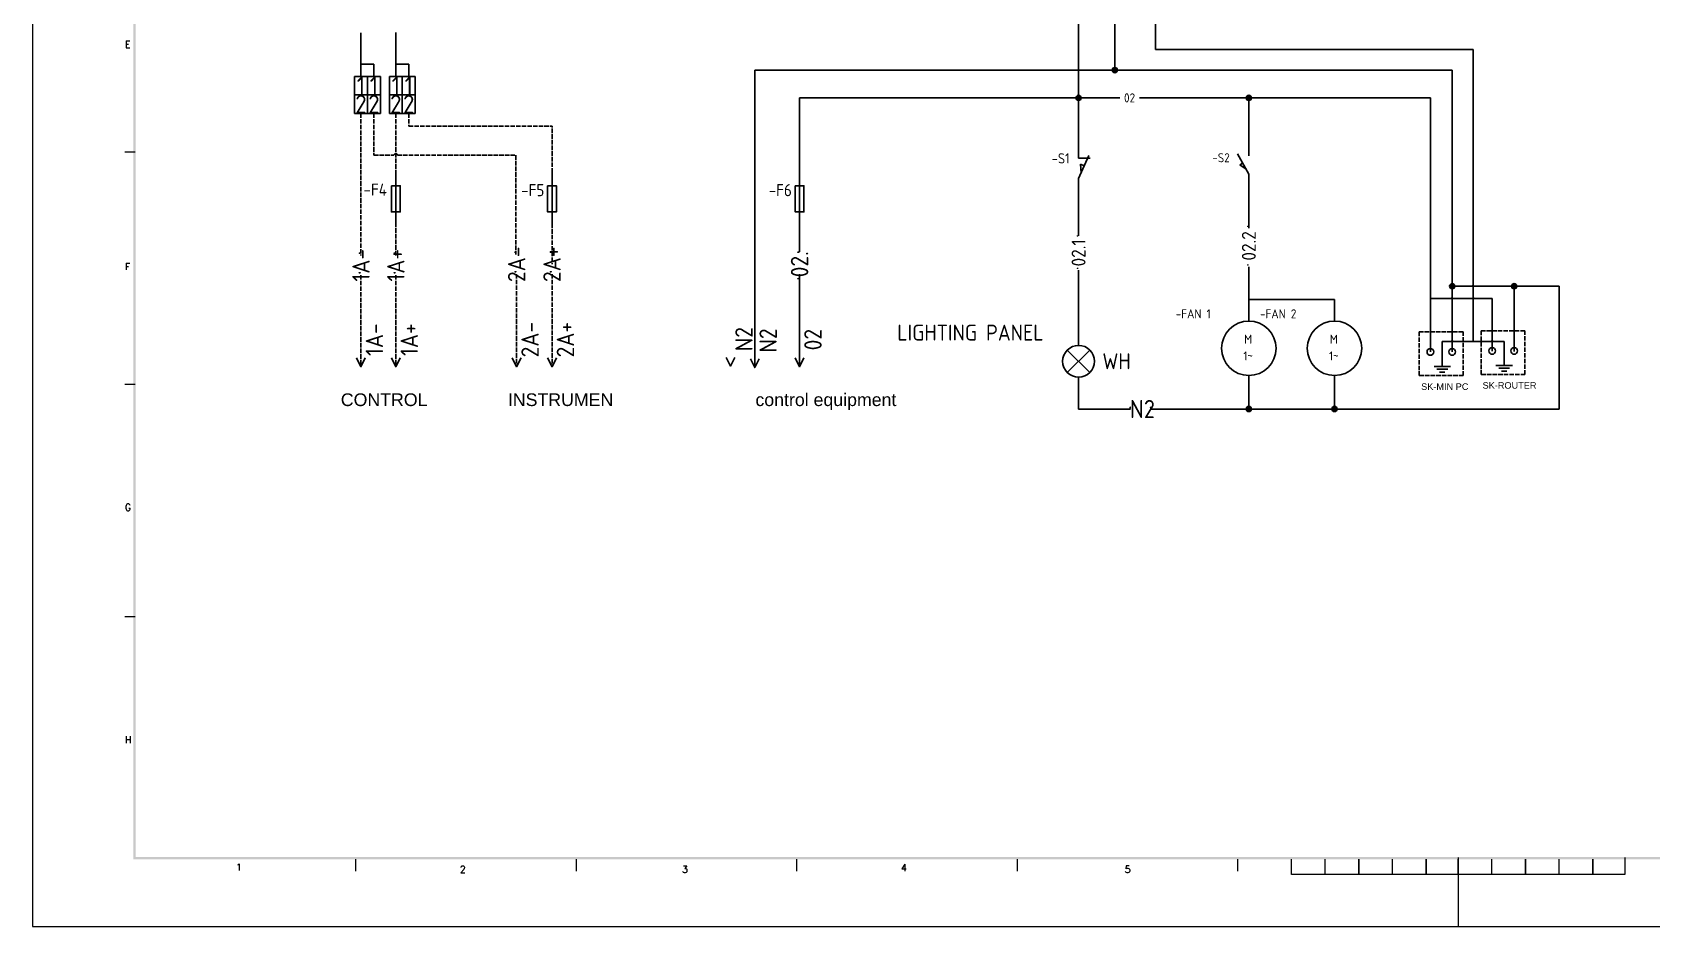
# Model space of a CAD drawing. Header units: millimetres. Extents: x 67033 to 212947, y 35102 to 335921.
# Drawn here: x 92623 to 96922, y 164509 to 166883 of the extents above; entities that cross this region are included whole.
import ezdxf
from ezdxf.enums import TextEntityAlignment as Align

# ---------------------------------------------------------------- set-up
doc = ezdxf.new("R2010")
doc.units = ezdxf.units.MM
doc.linetypes.add('ACAD_ISO02W100', pattern=[15, 12, -3])
for name, color, linetype in [('BORDER', 7, 'Continuous'), ('DESC', 1, 'Continuous'), ('MISC', 2, 'Continuous'), ('RED_2.5mm^2', 1, 'Continuous'), ('SYMS', 7, 'Continuous'), ('TAGS', 51, 'Continuous'), ('TERMS', 4, 'Continuous'), ('WIRES', 7, 'Continuous')]:
    doc.layers.add(name, color=color, linetype=linetype)
doc.styles.add('ROMANS', font='romans.shx', dxfattribs={"height": 0.3})
doc.styles.get("Standard").update_dxf_attribs({"font": 'arial.ttf'})
doc.styles.add('WD_IEC', font='isocp2.shx', dxfattribs={"width": 0.9, "height": 4})

# ---------------------------------------------------------------- blocks, each defined once
blk = doc.blocks.new('VLS11')
for p, q in [((0, 7.5), (0, 2.5)), ((0, -2.5), (-3.12, 3.12)), ((-2.5, 0), (-1.65, 0.47)), ((-0.74, -1.18), (-2.5, 0)), ((0, -2.5), (0, -7.5))]:
    blk.add_line(p, q)
at = {"style": 'WD_IEC'}
for tag, p in [('INST', (-5.25, 6.75)), ('LOC', (-5.25, 3.75)), ('TAG1', (-5.25, 0.75)), ('DESC1', (-5.25, -6.75)), ('XREF', (-5.25, -3.75)), ('DESC2', (-5.25, -9.75)), ('DESC3', (-5.25, -12.75))]:
    blk.add_attdef(tag, text='', height=2.5, dxfattribs=at).set_placement(p, align=Align.RIGHT)
blk.add_attdef('TERM01', text='', height=2, rotation=90, dxfattribs=at).set_placement((-1, 7.5), align=Align.RIGHT)
at = {"style": 'WD_IEC', "flags": 1}
for tag, p, height in [('X2TERM01', (0, 7.5), 0.32), ('MFG', (2.75, 6.5), 1.5), ('CAT', (2.75, 4), 1.5), ('X4LINK', (-3.42, 0), 0.32), ('X1LINK', (0, 0), 0.32), ('ASSYCODE', (1, -4), 1), ('CONTACT', (1, -2.5), 1), ('COMMON', (2.25, -3.75), 1), ('X8TERM02', (0, -7.5), 0.32), ('FAMILY', (1, -5.5), 1), ('CATDESC', (1, -7), 1)]:
    blk.add_attdef(tag, p, '', height=height, dxfattribs=at)
at = {"style": 'WD_IEC'}
blk.add_attdef('TERM02', (-1, -7.5), '', height=2, rotation=90, dxfattribs=at)
at = {"lineweight": 15, "style": 'WD_IEC'}
blk.add_attdef('WDTAGALT', text='', height=2.5, dxfattribs=at).set_placement((-5.25, -15.75), align=Align.RIGHT)
blk = doc.blocks.new('WDDOT')
for radius in [0.72, 0.449, 0.223]:
    blk.add_circle((0, 0), radius)
blk = doc.blocks.new('VMO12')
blk.add_circle((0, 0), 7.5)
at = {"style": 'WD_IEC'}
for tag, p in [('INST', (-10.5, 15.25)), ('LOC', (-10.5, 11.75)), ('TAG1', (-10.5, 8.25)), ('DESC1', (-10.5, 4)), ('DESC2', (-10.5, 0.5)), ('RATING1', (-10.5, -6.5)), ('DESC3', (-10.5, -3)), ('RATING2', (-10.5, -10)), ('RATING3', (-10.5, -13.5))]:
    blk.add_attdef(tag, text='', height=2.5, dxfattribs=at).set_placement(p, align=Align.RIGHT)
blk.add_attdef('TERM01', (-1, 7.48), '', height=2, rotation=90, dxfattribs=at)
at = {"style": 'WD_IEC', "flags": 1}
for tag, p, height in [('MFG', (2.75, 11.5), 1.5), ('CAT', (2.75, 9), 1.5), ('X2TERM01', (0, 7.5), 0.32), ('X4LINK', (-7.5, 0), 0.32), ('X1LINK', (7.5, 0), 0.32), ('X8TERM02', (0, -7.5), 0.32), ('ASSYCODE', (1, -9), 1), ('X0TERM03', (5.3, -5.3), 0.32), ('FAMILY', (1, -10.5), 1), ('CATDESC', (1, -12), 1)]:
    blk.add_attdef(tag, p, '', height=height, dxfattribs=at)
at = {"style": 'WD_IEC'}
for tag, p in [('M', (-0.2, 1.24)), ('1~', (-0.17, -3.35))]:
    blk.add_attdef(tag, text='', height=2.5, dxfattribs=at).set_placement(p, align=Align.CENTER)
blk.add_attdef('TERM02', text='', height=2, rotation=90, dxfattribs=at).set_placement((-0.9, -7.98), align=Align.RIGHT)
at = {"linetype": 'Continuous', "style": 'WD_IEC'}
blk.add_attdef('TERM03', text='', height=2, dxfattribs=at).set_placement((7.55, -5.55), align=Align.MIDDLE_LEFT)
at = {"lineweight": 15, "style": 'WD_IEC'}
blk.add_attdef('XREF', text='', height=2.5, dxfattribs=at).set_placement((-10.5, -17), align=Align.RIGHT)
blk = doc.blocks.new('VT0_LGENERIC')
at = {"style": 'WD_IEC', "flags": 1}
for tag, p in [('X2TERM01', (0, 4)), ('X8TERM01', (0, -4))]:
    blk.add_attdef(tag, p, '', height=0.16, rotation=90, dxfattribs=at)
at = {"style": 'WD_IEC'}
blk.add_attdef('COLOR', text='', height=2.5, rotation=90, dxfattribs=at).set_placement((0, 0), align=Align.MIDDLE_CENTER)
for tag, p in [('X2_TINY_DOT_DONT_REMOVE', (0, 4)), ('X8_TINY_DOT_DONT_REMOVE', (0, -4))]:
    blk.add_attdef(tag, p, '', height=0.0001, rotation=90, dxfattribs=at)
blk = doc.blocks.new('HT0_LGENERIC')
at = {"style": 'WD_IEC'}
blk.add_attdef('COLOR', text='', height=2.5, dxfattribs=at).set_placement((0, 0), align=Align.MIDDLE_CENTER)
for tag, p in [('X4_TINY_DOT_DONT_REMOVE', (-2.5, 0)), ('X1_TINY_DOT_DONT_REMOVE', (2.5, 0))]:
    blk.add_attdef(tag, p, '', height=0.002, dxfattribs=at)
at = {"style": 'WD_IEC', "flags": 1}
for tag, p in [('X4TERM01', (-2.5, 0)), ('X1TERM01', (2.5, 0))]:
    blk.add_attdef(tag, p, '', height=0.2, dxfattribs=at)
blk = doc.blocks.new('VLT1W')
for p, q in [((0, 7.5), (0, 2.5)), ((-1.77, -1.77), (1.77, 1.77)), ((1.77, -1.77), (-1.77, 1.77)), ((0, -2.5), (0, -7.5))]:
    blk.add_line(p, q)
blk.add_circle((0, 0), 2.5)
at = {"style": 'WD_IEC'}
for tag, p in [('INST', (-5.5, 10.25)), ('LOC', (-5.5, 6.75)), ('TAG1', (-5.5, 3.25)), ('DESC1', (-5.5, -6.35)), ('DESC2', (-5.5, -9.85)), ('DESC3', (-5.5, -13.35))]:
    blk.add_attdef(tag, text='', height=2.5, dxfattribs=at).set_placement(p, align=Align.RIGHT)
at = {"style": 'WD_IEC', "flags": 1}
for tag, p, height in [('X2TERM01', (0, 7.5), 0.32), ('X4LINK', (-3, 0), 0.32), ('X1LINK', (3, 0), 0.32), ('ASSYCODE', (1, -4), 1), ('FAMILY', (1, -5.5), 1), ('X8TERM02', (0, -7.5), 0.32), ('CATDESC', (1, -7), 1)]:
    blk.add_attdef(tag, p, '', height=height, dxfattribs=at)
at = {"style": 'WD_IEC'}
blk.add_attdef('TERM01', text='', height=2, rotation=90, dxfattribs=at).set_placement((-1, 7.5), align=Align.RIGHT)
at = {"style": 'WD_IEC', "flags": 9}
for tag, p in [('MFG', (-6, -0.25)), ('CAT', (-6, -2.75))]:
    blk.add_attdef(tag, text='', height=1.5, dxfattribs=at).set_placement(p, align=Align.RIGHT)
at = {"style": 'WD_IEC'}
blk.add_attdef('TERM02', (-1, -7.5), '', height=2, rotation=90, dxfattribs=at)
at = {"lineweight": 13, "style": 'WD_IEC'}
blk.add_attdef('COLOR', text='', height=2.5, dxfattribs=at).set_placement((3.75, 0), align=Align.MIDDLE_LEFT)
at = {"lineweight": 15, "style": 'WD_IEC'}
for tag, p in [('XREF', (-5.5, -18)), ('WDTAGALT', (-5.5, -21.5))]:
    blk.add_attdef(tag, text='', height=2.5, dxfattribs=at).set_placement(p, align=Align.RIGHT)
blk = doc.blocks.new('VFU1')
blk.add_line((0, 7.5), (0, -7.5))
blk.add_lwpolyline([(-1.25, 3.75), (-1.25, -3.75), (1.25, -3.75), (1.25, 3.75)], close=True)
at = {"style": 'WD_IEC'}
for tag, p in [('INST', (-5.25, 7.75)), ('LOC', (-5.25, 4.25)), ('TAG1', (-5.25, 0.75)), ('RATING1', (-5.25, -3.75)), ('DESC1', (-5.25, -11.6)), ('XREF', (-5.25, -7.75)), ('DESC2', (-5.25, -15.1)), ('DESC3', (-5.25, -18.6))]:
    blk.add_attdef(tag, text='', height=2.5, dxfattribs=at).set_placement(p, align=Align.RIGHT)
blk.add_attdef('TERM01', text='', height=2, rotation=90, dxfattribs=at).set_placement((-1, 7.5), align=Align.RIGHT)
at = {"style": 'WD_IEC', "flags": 1}
for tag, p, height in [('X2TERM01', (0, 7.5), 0.32), ('MFG', (2.75, 6.5), 1.5), ('CAT', (2.75, 4), 1.5), ('X4LINK', (-1.25, 0), 0.32), ('X1LINK', (1.25, 0), 0.32), ('ASSYCODE', (2.25, -4), 1), ('FAMILY', (2.25, -5.5), 1), ('X8TERM02', (0, -7.5), 0.32), ('CATDESC', (2.25, -7), 1)]:
    blk.add_attdef(tag, p, '', height=height, dxfattribs=at)
at = {"style": 'WD_IEC'}
blk.add_attdef('TERM02', (-1, -7.5), '', height=2, rotation=90, dxfattribs=at)
blk = doc.blocks.new('HA1X2Y')
blk.add_lwpolyline([(1.25, 2.5), (0, 0), (-1.25, 2.5)])
at = {"style": 'WD_IEC', "flags": 8}
for tag, p in [('DESC1', (0, 7.6)), ('DESC2', (0, 3.75))]:
    blk.add_attdef(tag, text='', height=2.5, dxfattribs=at).set_placement(p, align=Align.CENTER)
at = {"style": 'WD_IEC', "flags": 1}
blk.add_attdef('X8TERM01', (0, 0), '', height=0.32, dxfattribs=at)
blk = doc.blocks.new('VGND2')
for p, q in [((0, 0), (0, -5)), ((-3.75, -5), (3.75, -5)), ((-2.5, -6.25), (2.5, -6.25)), ((-1.25, -7.5), (1.25, -7.5))]:
    blk.add_line(p, q)
at = {"style": 'WD_IEC'}
for tag, p in [('INST', (-5.25, 2.75)), ('LOC', (-5.25, -0.75)), ('TAG1', (-5.25, -4.25))]:
    blk.add_attdef(tag, text='', height=2.5, dxfattribs=at).set_placement(p, align=Align.RIGHT)
at = {"style": 'WD_IEC', "flags": 1}
blk.add_attdef('X2TERM01', (0, 0), '', height=0.32, dxfattribs=at)
blk = doc.blocks.new('VLS12')
for p, q in [((0, 7.5), (0, 2.5)), ((0, -2.5), (2.5, 3.12)), ((0, 2.5), (2.87, 2.5)), ((0.61, -1.12), (0.49, 1)), ((0.49, 1), (1.38, 0.61)), ((0, -2.5), (0, -7.5))]:
    blk.add_line(p, q)
at = {"style": 'WD_IEC'}
for tag, p in [('INST', (-5.25, 7.75)), ('LOC', (-5.25, 4.25)), ('TAG1', (-5.25, 0.75)), ('XREF', (-5.25, -3.75)), ('DESC1', (-5.25, -7.6)), ('DESC2', (-5.25, -11.1)), ('DESC3', (-5.25, -14.6))]:
    blk.add_attdef(tag, text='', height=2.5, dxfattribs=at).set_placement(p, align=Align.RIGHT)
at = {"style": 'WD_IEC', "flags": 1}
for tag, p, height in [('MFG', (2.75, 6.5), 1.5), ('X2TERM01', (0, 7.5), 0.32), ('CAT', (2.75, 4), 1.5), ('X4LINK', (-0.94, 0), 0.32), ('X1LINK', (1.88, 0), 0.32), ('ASSYCODE', (1, -4), 1), ('CONTACT', (1, -2.5), 1), ('COMMON', (2.25, -3.75), 1), ('X8TERM02', (0, -7.5), 0.32), ('FAMILY', (1, -5.5), 1), ('CATDESC', (1, -7), 1)]:
    blk.add_attdef(tag, p, '', height=height, dxfattribs=at)
at = {"style": 'WD_IEC'}
blk.add_attdef('TERM01', text='', height=2, rotation=90, dxfattribs=at).set_placement((-1, 7.5), align=Align.RIGHT)
blk.add_attdef('TERM02', (-1, -7.5), '', height=2, rotation=90, dxfattribs=at)
at = {"lineweight": 15, "style": 'WD_IEC'}
blk.add_attdef('WDTAGALT', text='', height=2.5, dxfattribs=at).set_placement((-5, -18), align=Align.RIGHT)
blk = doc.blocks.new('VSP1001')
for p, q in [((1.75, 5), (-1.75, 5)), ((-1.75, 5), (-1.75, -5)), ((1.75, -5), (1.75, 5)), ((1.75, 0), (-1.75, 0)), ((-1.75, -5), (1.75, -5))]:
    blk.add_line(p, q)
at = {"linetype": 'Continuous', "style": 'WD_IEC', "width": 0.9, "flags": 8}
blk.add_attdef('TERMDESC01', (-1, 6), '', height=2, rotation=90, dxfattribs=at)
blk.add_attdef('X2WIRE01', text='', height=2, rotation=90, dxfattribs=at).set_placement((1, 6), align=Align.TOP_LEFT)
at = {"style": 'WD_IEC'}
for tag, p in [('INST', (-4, 5)), ('LOC', (-4, 2)), ('TAG1', (-4, -1)), ('DESC1', (-4, -4.1)), ('DESC2', (-4, -7.85)), ('DESC3', (-4, -11.6))]:
    blk.add_attdef(tag, text='', height=2.5, dxfattribs=at).set_placement(p, align=Align.RIGHT)
at = {"style": 'WD_IEC', "width": 0.9, "flags": 1}
for tag, p in [('ACE_FLAG', (-0.5, 4.5)), ('X2TERM01', (0, 5)), ('CAT', (-0.96, 0.48)), ('MFG', (-0.88, 1.65)), ('ASSYCODE', (-1.03, -0.58)), ('FAMILY', (-1.03, -1.66)), ('X8TERM02', (0, -5))]:
    blk.add_attdef(tag, p, '', height=0.25, dxfattribs=at)
at = {"style": 'WD_IEC'}
for tag, p in [('TERM01', (0, 2.5)), ('TERM02', (0, -2.5))]:
    blk.add_attdef(tag, text='', height=2, dxfattribs=at).set_placement(p, align=Align.MIDDLE_CENTER)
at = {"linetype": 'Continuous', "style": 'WD_IEC', "width": 0.9, "flags": 8}
blk.add_attdef('TERMDESC02', text='', height=2, rotation=90, dxfattribs=at).set_placement((-1, -6), align=Align.RIGHT)
blk.add_attdef('X8WIRE02', text='', height=2, rotation=90, dxfattribs=at).set_placement((1, -6), align=Align.TOP_RIGHT)

msp = doc.modelspace()

# ---------------------------------------------------------------- linework, layer by layer
at = {"color": 2}
for p, q in [((95604.8, 166837.6), (95604.8, 168462.2)), ((96448.4, 166837.6), (95604.8, 166837.6))]:
    msp.add_line(p, q, dxfattribs=at)
at = {"color": 5}
for p, q in [((94540.8, 166782.5), (96392.8, 166782.5)), ((94540.8, 166782.5), (94540.8, 165996.1)), ((96676.5, 165882.9), (96676.5, 166209)), ((95400.7, 165882.9), (95538.8, 165882.9))]:
    msp.add_line(p, q, dxfattribs=at)
at = {"color": 1}
msp.add_line((94659.8, 166510.4), (94659.8, 166708.9), dxfattribs=at)
at = {"color": 1, "linetype": 'ACAD_ISO02W100'}
msp.add_line((94002.5, 166510.4), (94002.5, 166633.7), dxfattribs=at)
at = {"layer": 'BORDER', "linetype": 'Continuous', "lineweight": 9}
for p, q in [((92895.4, 166564.9), (92868.6, 166564.9)), ((92895.4, 165948.2), (92868.6, 165948.2)), ((92895.4, 165331.4), (92868.6, 165331.4)), ((93480.9, 164687.8), (93480.9, 164656.5)), ((94066.4, 164687.8), (94066.4, 164656.5)), ((94651.8, 164687.8), (94651.8, 164656.5)), ((95237.3, 164687.8), (95237.3, 164656.5)), ((95822.8, 164687.8), (95822.8, 164656.5)), ((95965.9, 164647.6), (95965.9, 164687.8)), ((96055.2, 164647.6), (96055.2, 164687.8)), ((96055.2, 164647.6), (96055.2, 164687.8)), ((96144.6, 164647.6), (96144.6, 164687.8)), ((96144.6, 164687.8), (96144.6, 164647.6)), ((96234, 164647.6), (96234, 164687.8)), ((96234, 164647.6), (96234, 164687.8)), ((96323.4, 164647.6), (96323.4, 164687.8)), ((96323.4, 164687.8), (96323.4, 164647.6)), ((96408.3, 164692.3), (96408.3, 164647.6)), ((96408.3, 164647.6), (96408.3, 164687.8)), ((96408.3, 164683.3), (96408.3, 164509)), ((96497.7, 164647.6), (96497.7, 164687.8)), ((96497.7, 164647.6), (96497.7, 164687.8)), ((96587.1, 164647.6), (96587.1, 164687.8)), ((96587.1, 164687.8), (96587.1, 164647.6)), ((96676.5, 164647.6), (96676.5, 164687.8)), ((96676.5, 164647.6), (96676.5, 164687.8)), ((96765.9, 164647.6), (96765.9, 164687.8)), ((96765.9, 164687.8), (96765.9, 164647.6)), ((96850.8, 164692.3), (96850.8, 164647.6)), ((96408.3, 164647.6), (95965.9, 164647.6)), ((96850.8, 164647.6), (96408.3, 164647.6))]:
    msp.add_line(p, q, dxfattribs=at)
msp.add_lwpolyline([(92622.7, 164509), (100140.3, 164509), (100140.3, 169818.7), (92622.7, 169818.7)], close=True, dxfattribs=at)
at = {"layer": 'BORDER', "lineweight": 9}
for points in [[(92896.7, 169638.5), (92890.5, 169644.8), (92896.7, 164693.8), (92890.5, 164687.4)], [(92896.7, 164693.8), (92890.5, 164687.4), (99955.7, 164693.8), (99961.9, 164687.4)]]:
    msp.add_trace(points, dxfattribs=at)
at = {"layer": 'RED_2.5mm^2'}
for p, q in [((95400.7, 167874), (95400.7, 166603)), ((93495.2, 166881.4), (93495.2, 166830.8)), ((93587.8, 166882.4), (93587.8, 166765.9)), ((94659.8, 166708.9), (95510, 166708.9)), ((95562.2, 166708.9), (96334.8, 166708.9)), ((95852.8, 166708.9), (95852.8, 166603)), ((96334.8, 166034.4), (96334.8, 166708.9)), ((94659.8, 166510.4), (94659.8, 166300)), ((95400.7, 166458.4), (95400.7, 166342.7)), ((95852.8, 166458.4), (95852.8, 166362.8)), ((94659.8, 166241.1), (94659.8, 165995.3)), ((95400.7, 166251.5), (95400.7, 166136.4)), ((95852.8, 166116.4), (95852.8, 166260.6)), ((96080.3, 166173.4), (95852.8, 166173.4)), ((96080.3, 166116.4), (96080.3, 166173.4))]:
    msp.add_line(p, q, dxfattribs=at)
at = {"layer": 'RED_2.5mm^2', "color": 5}
for p, q in [((95497, 167875.6), (95497, 166782.5)), ((96392.8, 166034.4), (96392.8, 166782.5)), ((96392.8, 166209), (96446.5, 166209)), ((96450.3, 166209), (96676.5, 166209)), ((96557.3, 166209), (96557.3, 166036)), ((95852.8, 165971.8), (95852.8, 165882.9)), ((96080.3, 165971.8), (96080.3, 165882.9)), ((95593.4, 165882.9), (95786.2, 165882.9)), ((96676.5, 165882.9), (95654.2, 165882.9))]:
    msp.add_line(p, q, dxfattribs=at)
at = {"layer": 'RED_2.5mm^2', "color": 1}
for p, q in [((93495.2, 166830.8), (93495.2, 166765.9)), ((93495.2, 166798.4), (93529.6, 166798.4)), ((93529.6, 166798.4), (93529.6, 166765.9)), ((93587.8, 166798.4), (93622.1, 166798.4)), ((93622.1, 166798.4), (93622.1, 166765.9)), ((96334.8, 166176.5), (96390.9, 166176.5)), ((96394.7, 166176.5), (96446.5, 166176.5)), ((96450.3, 166176.5), (96498.5, 166176.5)), ((96498.5, 166176.5), (96498.5, 166036.8))]:
    msp.add_line(p, q, dxfattribs=at)
at = {"layer": 'RED_2.5mm^2', "color": 2}
for p, q in [((96448.4, 166837.6), (96448.4, 166062.5)), ((96390.9, 166062.5), (96366.4, 166062.5)), ((96366.4, 166062.5), (96366.4, 166024.7)), ((96497.2, 166062.5), (96394.7, 166062.5)), ((96501, 166062.5), (96530.7, 166062.5)), ((96530.7, 166027.4), (96530.7, 166062.5))]:
    msp.add_line(p, q, dxfattribs=at)
at = {"layer": 'RED_2.5mm^2', "linetype": 'ACAD_ISO02W100'}
for p, q in [((93495.2, 166667.7), (93495.2, 166290.6)), ((93529.6, 166667.7), (93529.6, 166556.6)), ((93587.8, 166667.7), (93587.8, 166510.4)), ((93622.1, 166667.7), (93622.1, 166633.7)), ((93622.1, 166633.7), (94002.6, 166633.7)), ((93529.6, 166556.6), (93582.9, 166556.6)), ((93592.2, 166556.6), (93906.8, 166556.6)), ((93906.8, 166556.6), (93906.8, 166293.1)), ((94002.5, 166510.4), (94002.5, 166267.1)), ((93587.8, 166290.6), (93587.8, 166371.4)), ((93495.2, 166238.5), (93495.2, 165995.3)), ((93587.8, 166238.5), (93587.8, 165995.3)), ((93908.6, 166241.1), (93908.6, 165995.3)), ((94002.5, 166241.1), (94002.5, 165995.3))]:
    msp.add_line(p, q, dxfattribs=at)
msp.add_arc((93587.6, 166556), 4.68, 7.0287, 172.9713, dxfattribs=at)
at = {"layer": 'RED_2.5mm^2', "color": 1}
for centre in [(96392.8, 166176.5), (96448.4, 166176.5)]:
    msp.add_arc(centre, 1.9, 0, 180, dxfattribs=at)
at = {"layer": 'RED_2.5mm^2', "color": 5}
msp.add_arc((96448.4, 166209), 1.9, 0, 180, dxfattribs=at)
at = {"layer": 'RED_2.5mm^2', "color": 2}
for centre in [(96392.8, 166062.5), (96499.1, 166062.5), (96392.8, 166041.8)]:
    msp.add_arc(centre, 1.9, 0, 180, dxfattribs=at)
at = {"layer": 'WIRES', "linetype": 'ACAD_ISO02W100'}
for points in [[(96305.5, 165971.8), (96421.6, 165971.8), (96421.6, 166088), (96305.5, 166088)], [(96469.8, 165974.5), (96585.9, 165974.5), (96585.9, 166090.7), (96469.8, 166090.7)]]:
    msp.add_lwpolyline(points, close=True, dxfattribs=at)
at = {"layer": 'WIRES'}
for centre in [(96334.8, 166034.4), (96392.8, 166034.4), (96499.1, 166037.1), (96557.1, 166037.1)]:
    msp.add_circle(centre, 8.87, dxfattribs=at)

# ---------------------------------------------------------------- block references
at = {"layer": 'SYMS', "xscale": 9.637870944402097, "yscale": 9.637870944402097, "zscale": 9.637870944402097}
for p in [(95497, 166782.5), (95400.7, 166708.9), (95852.8, 166708.9), (96392.8, 166209), (96557.3, 166209)]:
    msp.add_blockref('WDDOT', p, dxfattribs=at)
at = {"layer": 'SYMS'}
ref = msp.add_blockref('VSP1001', (93495.2, 166716.8), dxfattribs=dict(at, xscale=9.823757321344713, yscale=9.823757321344713, zscale=9.823757321344713))
ref.add_attrib('TERM01', '1', dxfattribs={"layer": 'TERMS', "height": 49.1, "style": 'WD_IEC'}).set_placement((93495.2, 166741.3), align=Align.MIDDLE_CENTER)
ref.add_attrib('TERM02', '2', dxfattribs={"layer": 'TERMS', "height": 49.1, "style": 'WD_IEC'}).set_placement((93495.2, 166692.2), align=Align.MIDDLE_CENTER)
ref = msp.add_blockref('VSP1001', (93529.6, 166716.8), dxfattribs=dict(at, xscale=9.823757321344713, yscale=9.823757321344713, zscale=9.823757321344713))
ref.add_attrib('TERM01', '1', dxfattribs={"layer": 'TERMS', "height": 49.1, "style": 'WD_IEC'}).set_placement((93529.6, 166741.3), align=Align.MIDDLE_CENTER)
ref.add_attrib('TERM02', '2', dxfattribs={"layer": 'TERMS', "height": 49.1, "style": 'WD_IEC'}).set_placement((93529.6, 166692.2), align=Align.MIDDLE_CENTER)
ref = msp.add_blockref('VSP1001', (93587.8, 166716.8), dxfattribs=dict(at, xscale=9.823757321344713, yscale=9.823757321344713, zscale=9.823757321344713))
ref.add_attrib('TERM01', '1', dxfattribs={"layer": 'TERMS', "height": 49.1, "style": 'WD_IEC'}).set_placement((93587.8, 166741.3), align=Align.MIDDLE_CENTER)
ref.add_attrib('TERM02', '2', dxfattribs={"layer": 'TERMS', "height": 49.1, "style": 'WD_IEC'}).set_placement((93587.8, 166692.2), align=Align.MIDDLE_CENTER)
ref = msp.add_blockref('VSP1001', (93622.1, 166716.8), dxfattribs=dict(at, xscale=9.823757321344713, yscale=9.823757321344713, zscale=9.823757321344713))
ref.add_attrib('TERM01', '1', dxfattribs={"layer": 'TERMS', "height": 49.1, "style": 'WD_IEC'}).set_placement((93622.1, 166741.3), align=Align.MIDDLE_CENTER)
ref.add_attrib('TERM02', '2', dxfattribs={"layer": 'TERMS', "height": 49.1, "style": 'WD_IEC'}).set_placement((93622.1, 166692.2), align=Align.MIDDLE_CENTER)
ref = msp.add_blockref('HT0_LGENERIC', (95536.1, 166708.9), dxfattribs=dict(at, xscale=9.637870944402097, yscale=9.637870944402097, zscale=9.637870944402097))
ref.add_attrib('X4_TINY_DOT_DONT_REMOVE', '.', (95510, 166708.9), dxfattribs={"layer": 'MISC', "height": 0.0193, "style": 'WD_IEC'})
ref.add_attrib('X1_TINY_DOT_DONT_REMOVE', '.', (95562.2, 166708.9), dxfattribs={"layer": 'MISC', "height": 0.0193, "style": 'WD_IEC'})
ref.add_attrib('COLOR', '02', dxfattribs={"layer": 'MISC', "height": 24.09, "style": 'WD_IEC'}).set_placement((95536.1, 166708.9), align=Align.MIDDLE_CENTER)
ref = msp.add_blockref('VLS12', (95400.7, 166521.9), dxfattribs=dict(at, xscale=10.8148970333625, yscale=10.8148970333625, zscale=10.8148970333625))
ref.add_attrib('TAG1', '-S1', dxfattribs={"layer": 'TAGS', "height": 27.04, "style": 'WD_IEC'}).set_placement((95377.1, 166534.8), align=Align.RIGHT)
ref = msp.add_blockref('VLS11', (95852.8, 166530.7), dxfattribs=dict(at, xscale=9.637870944402097, yscale=9.637870944402097, zscale=9.637870944402097))
ref.add_attrib('TAG1', '-S2', dxfattribs={"layer": 'TAGS', "height": 24.09, "style": 'WD_IEC'}).set_placement((95802.2, 166537.9), align=Align.RIGHT)
at = {"layer": 'SYMS', "linetype": 'ACAD_ISO02W100'}
ref = msp.add_blockref('VFU1', (93587.8, 166440.9), dxfattribs=dict(at, xscale=9.267881985735341, yscale=9.267881985735341, zscale=9.267881985735341))
ref.add_attrib('TAG1', '-F4', dxfattribs={"layer": 'TAGS', "height": 32.16, "style": 'WD_IEC'}).set_placement((93564.2, 166449.2), align=Align.RIGHT)
ref = msp.add_blockref('VFU1', (94002.5, 166440.9), dxfattribs=dict(at, xscale=9.267881985735341, yscale=9.267881985735341, zscale=9.267881985735341))
ref.add_attrib('TAG1', '-F5', dxfattribs={"layer": 'TAGS', "height": 32.16, "style": 'WD_IEC'}).set_placement((93982.1, 166447.8), align=Align.RIGHT)
at = {"layer": 'SYMS'}
ref = msp.add_blockref('VFU1', (94659.8, 166440.9), dxfattribs=dict(at, xscale=9.267881985735341, yscale=9.267881985735341, zscale=9.267881985735341))
ref.add_attrib('TAG1', '-F6', dxfattribs={"layer": 'TAGS', "height": 32.16, "style": 'WD_IEC'}).set_placement((94639.4, 166447.8), align=Align.RIGHT)
ref = msp.add_blockref('VT0_LGENERIC', (95852.8, 166315.9), dxfattribs=dict(at, xscale=38.1, yscale=38.1, zscale=38.1))
ref.add_attrib('X8_TINY_DOT_DONT_REMOVE', '.', (95852.8, 166260.6), dxfattribs={"layer": 'MISC', "height": 37, "rotation": 90, "style": 'WD_IEC'})
ref.add_attrib('X2_TINY_DOT_DONT_REMOVE', '.', (95852.8, 166362.8), dxfattribs={"layer": 'MISC', "height": 37, "rotation": 90, "style": 'WD_IEC'})
ref.add_attrib('COLOR', '02.2', dxfattribs={"layer": 'MISC', "height": 37.02, "rotation": 90, "style": 'WD_IEC'}).set_placement((95852.8, 166315.9), align=Align.MIDDLE_CENTER)
at = {"layer": 'SYMS', "linetype": 'ACAD_ISO02W100'}
ref = msp.add_blockref('VT0_LGENERIC', (93908.6, 166267.1), dxfattribs=dict(at, xscale=9.267881985735341, yscale=9.267881985735341, zscale=9.267881985735341))
ref.add_attrib('X8_TINY_DOT_DONT_REMOVE', '.', (93908.6, 166241.1), dxfattribs={"layer": 'MISC', "height": 46.3, "rotation": 90, "style": 'WD_IEC'})
ref.add_attrib('X2_TINY_DOT_DONT_REMOVE', '.', (93908.6, 166293.1), dxfattribs={"layer": 'MISC', "height": 46.3, "rotation": 90, "style": 'WD_IEC'})
ref.add_attrib('COLOR', '2A-', dxfattribs={"layer": 'MISC', "height": 46.34, "rotation": 90, "style": 'WD_IEC'}).set_placement((93908.6, 166267.1), align=Align.MIDDLE_CENTER)
ref = msp.add_blockref('VT0_LGENERIC', (94002.5, 166267.1), dxfattribs=dict(at, xscale=9.267881985735341, yscale=9.267881985735341, zscale=9.267881985735341))
ref.add_attrib('X8_TINY_DOT_DONT_REMOVE', '.', (94002.5, 166241.1), dxfattribs={"layer": 'MISC', "height": 46.3, "rotation": 90, "style": 'WD_IEC'})
ref.add_attrib('X2_TINY_DOT_DONT_REMOVE', '.', (94002.5, 166293.1), dxfattribs={"layer": 'MISC', "height": 46.3, "rotation": 90, "style": 'WD_IEC'})
ref.add_attrib('COLOR', '2A+', dxfattribs={"layer": 'MISC', "height": 46.34, "rotation": 90, "style": 'WD_IEC'}).set_placement((94002.5, 166267.1), align=Align.MIDDLE_CENTER)
at = {"layer": 'SYMS'}
ref = msp.add_blockref('VT0_LGENERIC', (95400.7, 166297.4), dxfattribs=dict(at, xscale=38.1, yscale=38.1, zscale=38.1))
ref.add_attrib('X8_TINY_DOT_DONT_REMOVE', '.', (95400.7, 166251.5), dxfattribs={"layer": 'MISC', "height": 37, "rotation": 90, "style": 'WD_IEC'})
ref.add_attrib('X2_TINY_DOT_DONT_REMOVE', '.', (95400.7, 166337.5), dxfattribs={"layer": 'MISC', "height": 37, "rotation": 90, "style": 'WD_IEC'})
ref.add_attrib('COLOR', '02.1', dxfattribs={"layer": 'MISC', "height": 37.02, "rotation": 90, "style": 'WD_IEC'}).set_placement((95400.7, 166297.4), align=Align.MIDDLE_CENTER)
at = {"layer": 'SYMS', "linetype": 'ACAD_ISO02W100'}
ref = msp.add_blockref('VT0_LGENERIC', (93495.2, 166264.6), dxfattribs=dict(at, xscale=9.267881985735341, yscale=9.267881985735341, zscale=9.267881985735341))
ref.add_attrib('X8_TINY_DOT_DONT_REMOVE', '.', (93495.2, 166238.5), dxfattribs={"layer": 'MISC', "height": 46.3, "rotation": 90, "style": 'WD_IEC'})
ref.add_attrib('X2_TINY_DOT_DONT_REMOVE', '.', (93495.2, 166290.6), dxfattribs={"layer": 'MISC', "height": 46.3, "rotation": 90, "style": 'WD_IEC'})
ref.add_attrib('COLOR', '1A-', dxfattribs={"layer": 'MISC', "height": 46.34, "rotation": 90, "style": 'WD_IEC'}).set_placement((93495.2, 166264.6), align=Align.MIDDLE_CENTER)
ref = msp.add_blockref('VT0_LGENERIC', (93587.8, 166264.6), dxfattribs=dict(at, xscale=9.267881985735341, yscale=9.267881985735341, zscale=9.267881985735341))
ref.add_attrib('X8_TINY_DOT_DONT_REMOVE', '.', (93587.8, 166238.5), dxfattribs={"layer": 'MISC', "height": 46.3, "rotation": 90, "style": 'WD_IEC'})
ref.add_attrib('X2_TINY_DOT_DONT_REMOVE', '.', (93587.8, 166290.6), dxfattribs={"layer": 'MISC', "height": 46.3, "rotation": 90, "style": 'WD_IEC'})
ref.add_attrib('COLOR', '1A+', dxfattribs={"layer": 'MISC', "height": 46.34, "rotation": 90, "style": 'WD_IEC'}).set_placement((93587.8, 166264.6), align=Align.MIDDLE_CENTER)
at = {"layer": 'SYMS'}
ref = msp.add_blockref('VT0_LGENERIC', (94659.8, 166267.1), dxfattribs=dict(at, xscale=9.267881985735341, yscale=9.267881985735341, zscale=9.267881985735341))
ref.add_attrib('X8_TINY_DOT_DONT_REMOVE', '.', (94659.8, 166222.9), dxfattribs={"layer": 'MISC', "height": 46.3, "rotation": 90, "style": 'WD_IEC'})
ref.add_attrib('X2_TINY_DOT_DONT_REMOVE', '.', (94659.8, 166293.1), dxfattribs={"layer": 'MISC', "height": 46.3, "rotation": 90, "style": 'WD_IEC'})
ref.add_attrib('COLOR', '02.', dxfattribs={"layer": 'MISC', "height": 46.34, "rotation": 90, "style": 'WD_IEC'}).set_placement((94659.8, 166267.1), align=Align.MIDDLE_CENTER)
ref = msp.add_blockref('VLT1W', (95400.7, 166009.7), dxfattribs=dict(at, xscale=16.89876256845946, yscale=16.89876256845946, zscale=16.89876256845946))
ref.add_attrib('COLOR', 'WH', dxfattribs={"layer": 'MISC', "lineweight": 13, "height": 42.25, "style": 'WD_IEC'}).set_placement((95464, 166009.7), align=Align.MIDDLE_LEFT)
ref.add_attrib('TAG1', 'LIGHTING PANEL', dxfattribs={"layer": 'TAGS', "height": 42.247, "style": 'WD_IEC'}).set_placement((95307.7, 166064.6), align=Align.RIGHT)
ref = msp.add_blockref('VMO12', (95852.8, 166044.1), dxfattribs=dict(at, xscale=9.637870944402097, yscale=9.637870944402097, zscale=9.637870944402097))
ref.add_attrib('M', 'M', dxfattribs={"layer": 'MISC', "height": 24.1, "style": 'WD_IEC'}).set_placement((95850.8, 166056.1), align=Align.CENTER)
ref.add_attrib('1~', '1~', dxfattribs={"layer": 'MISC', "height": 24.09, "style": 'WD_IEC'}).set_placement((95851.2, 166011.8), align=Align.CENTER)
ref.add_attrib('TAG1', '-FAN 1', dxfattribs={"layer": 'TAGS', "height": 24.09, "style": 'WD_IEC'}).set_placement((95751.6, 166123.6), align=Align.RIGHT)
ref = msp.add_blockref('VMO12', (96080.3, 166044.1), dxfattribs=dict(at, xscale=9.637870944402097, yscale=9.637870944402097, zscale=9.637870944402097))
ref.add_attrib('M', 'M', dxfattribs={"layer": 'MISC', "height": 24.1, "style": 'WD_IEC'}).set_placement((96078.4, 166056.1), align=Align.CENTER)
ref.add_attrib('1~', '1~', dxfattribs={"layer": 'MISC', "height": 24.09, "style": 'WD_IEC'}).set_placement((96078.7, 166011.8), align=Align.CENTER)
ref.add_attrib('TAG1', '-FAN 2', dxfattribs={"layer": 'TAGS', "height": 24.09, "style": 'WD_IEC'}).set_placement((95979.1, 166123.6), align=Align.RIGHT)
ref = msp.add_blockref('HA1X2Y', (93495.2, 165995.3), dxfattribs=dict(at, xscale=9.267881985735341, yscale=9.267881985735341, zscale=9.267881985735341))
ref.add_attrib('DESC1', '1A-', dxfattribs={"layer": 'DESC', "height": 46.34, "rotation": 90, "style": 'WD_IEC', "flags": 8}).set_placement((93554.1, 166067.1), align=Align.CENTER)
ref = msp.add_blockref('HA1X2Y', (93587.8, 165995.3), dxfattribs=dict(at, xscale=9.267881985735341, yscale=9.267881985735341, zscale=9.267881985735341))
ref.add_attrib('DESC1', '1A+', dxfattribs={"layer": 'DESC', "height": 46.34, "rotation": 90, "style": 'WD_IEC', "flags": 8}).set_placement((93646.6, 166067.1), align=Align.CENTER)
ref = msp.add_blockref('HA1X2Y', (93908.6, 165995.3), dxfattribs=dict(at, xscale=9.267881985735341, yscale=9.267881985735341, zscale=9.267881985735341))
ref.add_attrib('DESC1', '2A-', dxfattribs={"layer": 'DESC', "height": 46.34, "rotation": 90, "style": 'WD_IEC', "flags": 8}).set_placement((93967.4, 166067.1), align=Align.CENTER)
ref = msp.add_blockref('HA1X2Y', (94002.5, 165995.3), dxfattribs=dict(at, xscale=9.267881985735341, yscale=9.267881985735341, zscale=9.267881985735341))
ref.add_attrib('DESC1', '2A+', dxfattribs={"layer": 'DESC', "height": 46.34, "rotation": 90, "style": 'WD_IEC', "flags": 8}).set_placement((94061.3, 166067.1), align=Align.CENTER)
ref = msp.add_blockref('HA1X2Y', (94476.6, 165996.7), dxfattribs=dict(at, xscale=9.267881985735341, yscale=9.267881985735341, zscale=9.267881985735341))
ref.add_attrib('DESC1', 'N2', dxfattribs={"layer": 'DESC', "height": 46.34, "rotation": 90, "style": 'WD_IEC', "flags": 8}).set_placement((94535.4, 166068.5), align=Align.CENTER)
ref = msp.add_blockref('HA1X2Y', (94540.8, 165992.9), dxfattribs=dict(at, xscale=9.267881985735341, yscale=9.267881985735341, zscale=9.267881985735341))
ref.add_attrib('DESC1', 'N2', dxfattribs={"layer": 'DESC', "height": 46.34, "rotation": 90, "style": 'WD_IEC', "flags": 8}).set_placement((94599.6, 166064.8), align=Align.CENTER)
ref = msp.add_blockref('HA1X2Y', (94659.8, 165995.3), dxfattribs=dict(at, xscale=9.267881985735341, yscale=9.267881985735341, zscale=9.267881985735341))
ref.add_attrib('DESC1', '02', dxfattribs={"layer": 'DESC', "height": 46.34, "rotation": 90, "style": 'WD_IEC', "flags": 8}).set_placement((94718.6, 166067.1), align=Align.CENTER)
ref = msp.add_blockref('VT0_LGENERIC', (95558.6, 165882.9), dxfattribs=dict(at, xscale=9.637870944402097, yscale=9.637870944402097, zscale=9.637870944402097, rotation=270))
ref.add_attrib('X8_TINY_DOT_DONT_REMOVE', '.', (95531.5, 165882.9), dxfattribs={"layer": 'MISC', "height": 48.2, "style": 'WD_IEC'})
ref.add_attrib('X2_TINY_DOT_DONT_REMOVE', '.', (95585.7, 165882.9), dxfattribs={"layer": 'MISC', "height": 48.2, "style": 'WD_IEC'})
ref.add_attrib('COLOR', 'N2', dxfattribs={"layer": 'MISC', "height": 48.19, "style": 'WD_IEC'}).set_placement((95570.2, 165882.9), align=Align.MIDDLE_CENTER)
at = {"layer": 'SYMS', "color": 5, "xscale": 9.637870944402097, "yscale": 9.637870944402097, "zscale": 9.637870944402097}
for p in [(95852.8, 165882.9), (96080.3, 165882.9)]:
    msp.add_blockref('WDDOT', p, dxfattribs=at)
at = {"layer": 'WIRES', "color": 0, "xscale": 5.805744054918263, "yscale": 5.805744054918263, "zscale": 5.805744054918263}
for p in [(96366.4, 166024.7), (96530.7, 166027.4)]:
    msp.add_blockref('VGND2', p, dxfattribs=at)

# ---------------------------------------------------------------- texts
at = {"color": 1, "attachment_point": 1}
for s, insert, char_height in [('CONTROL', (93441.7, 165924.5), 33.7), ('INSTRUMEN', (93885.4, 165924.5), 33.7), ('control equipment', (94542.7, 165924.5), 33.702)]:
    msp.add_mtext_dynamic_manual_height_columns(s, width=1414.137, gutter_width=168.5, heights=[0], dxfattribs=dict(at, insert=insert, char_height=char_height))
at = {"layer": 'BORDER', "linetype": 'Continuous', "lineweight": 9, "style": 'ROMANS'}
for s, p in [('E', (92868.6, 166842)), ('F', (92868.6, 166252.1)), ('G', (92868.6, 165613)), ('H', (92868.6, 164996.2)), ('1', (93163.6, 164658.1)), ('4', (94929, 164656.5)), ('2', (93758, 164652)), ('3', (94347.9, 164652)), ('5', (95523.4, 164652))]:
    msp.add_text(s, height=17.9, dxfattribs=at).set_placement(p)
at = {"layer": 'WIRES', "color": 2, "char_height": 17.39, "attachment_point": 1}
for s, insert in [('SK-MIN PC', (96310.3, 165951.1)), ('SK-ROUTER', (96473.5, 165954.4))]:
    msp.add_mtext_dynamic_manual_height_columns(s, width=147.605, gutter_width=87, heights=[0], dxfattribs=dict(at, insert=insert))

doc.saveas('drawing.dxf')
